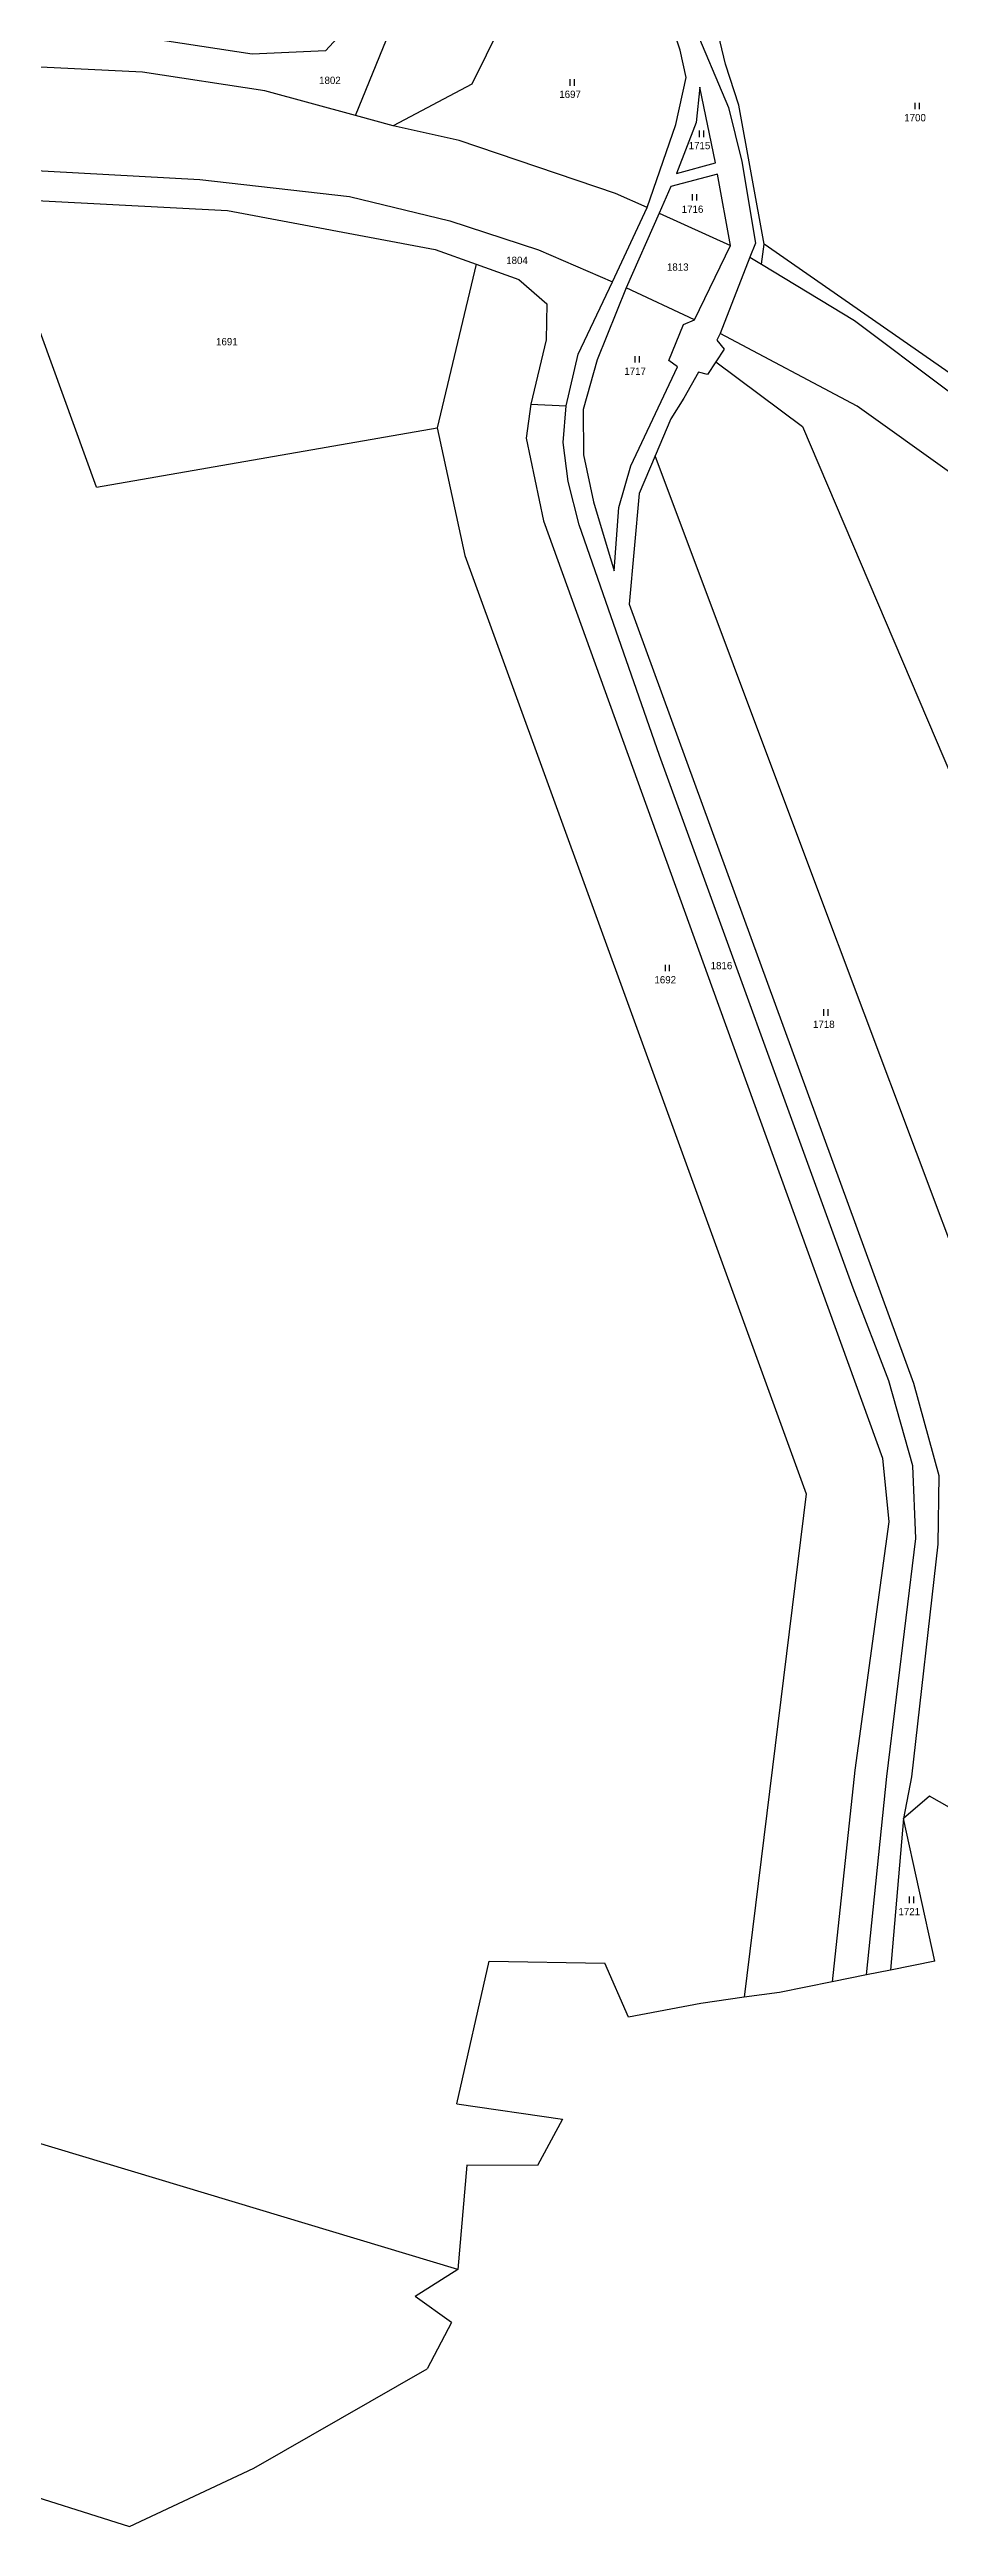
# Model space of a CAD drawing. Extents: x -820725 to -814908, y -1038210 to -1035296.
# Drawn here: x -817294 to -817086, y -1038125 to -1037547 of the extents above; entities that cross this region are included whole.
import ezdxf
from ezdxf.enums import TextEntityAlignment as Align

# ---------------------------------------------------------------- set-up
doc = ezdxf.new("R2010")
doc.units = 0
doc.header["$MEASUREMENT"] = 0
doc.linetypes.add('0_206_2', pattern=[0])
for name, color, linetype in [('18', 1, 'CONTINUOUS'), ('20602', 1, 'CONTINUOUS'), ('21900', 1, 'CONTINUOUS'), ('306', 1, 'CONTINUOUS')]:
    doc.layers.add(name, color=color, linetype=linetype)

# ---------------------------------------------------------------- blocks, each defined once
blk = doc.blocks.new('3_06$2')
at = {"layer": '306', "color": 255, "linetype": 'Continuous'}
for p, q in [((-0.51, 0), (-0.51, 1.5)), ((0.49, 0), (0.49, 1.5))]:
    blk.add_line(p, q, dxfattribs=at)

msp = doc.modelspace()

# ---------------------------------------------------------------- linework, layer by layer
at = {"layer": '20602', "color": 3, "linetype": '0_206_2'}
for p, q in [((-817088.17, -1037954.81), (-817094.24, -1037960.04)), ((-817081.17, -1037958.73), (-817088.17, -1037954.81)), ((-817086.95, -1037993.34), (-817094.24, -1037960.04)), ((-817198.49, -1038026.61), (-817190.95, -1037993.36)), ((-817190.95, -1037993.36), (-817163.89, -1037993.78)), ((-817158.39, -1038006.4), (-817163.89, -1037993.78)), ((-817102.84, -1037996.54), (-817110.88, -1037998.15)), ((-817097.26, -1037995.42), (-817102.84, -1037996.54)), ((-817086.95, -1037993.34), (-817097.26, -1037995.42)), ((-817141.56, -1038003.19), (-817158.39, -1038006.4)), ((-817131.38, -1038001.77), (-817141.56, -1038003.19)), ((-817123.18, -1038000.63), (-817131.38, -1038001.77)), ((-817110.88, -1037998.15), (-817123.18, -1038000.63)), ((-817198.49, -1038026.61), (-817173.79, -1038030.22)), ((-817173.79, -1038030.22), (-817179.67, -1038041.06)), ((-817196.17, -1038040.96), (-817198.22, -1038065.35)), ((-817179.67, -1038041.06), (-817196.17, -1038040.96)), ((-817198.22, -1038065.35), (-817208.18, -1038071.67)), ((-817199.74, -1038077.72), (-817208.18, -1038071.67)), ((-817199.74, -1038077.72), (-817205.38, -1038088.52)), ((-817245.86, -1038111.74), (-817205.38, -1038088.52)), ((-817274.86, -1038125.34), (-817245.86, -1038111.74)), ((-817304.32, -1038115.97), (-817274.86, -1038125.34))]:
    msp.add_line(p, q, dxfattribs=at)
at = {"layer": '21900', "color": 3, "linetype": 'Continuous'}
for p, q in [((-817213.33, -1037564.7), (-817222.08, -1037562.32)), ((-817282.53, -1037649.12), (-817307.07, -1037581.59)), ((-817162.16, -1037601.13), (-817154.07, -1037583.81)), ((-817151.26, -1037585.12), (-817158.92, -1037602.53)), ((-817151.26, -1037585.12), (-817134.58, -1037592.64)), ((-817127.38, -1037596.99), (-817126.71, -1037592.35)), ((-817193.96, -1037597.03), (-817203.07, -1037635.21)), ((-817142.97, -1037610.03), (-817134.58, -1037592.64)), ((-817130.09, -1037595.36), (-817137.02, -1037613.19)), ((-817130.09, -1037595.36), (-817127.38, -1037596.99)), ((-817142.97, -1037610.03), (-817158.92, -1037602.53)), ((-817181.19, -1037629.74), (-817172.94, -1037630.12)), ((-817282.53, -1037649.12), (-817203.07, -1037635.21)), ((-817094.24, -1037960.04), (-817097.26, -1037995.42))]:
    msp.add_line(p, q, dxfattribs=at)
for points in [[(-817126.71, -1037592.35), (-817132.67, -1037559.92), (-817135.74, -1037550.28), (-817142.96, -1037520.29), (-817152.96, -1037487.29), (-817172.28, -1037439.33), (-817177.88, -1037426.67), (-817184.95, -1037415.34)], [(-817210.65, -1037439.53), (-817221.4, -1037455.21), (-817225.49, -1037464.66), (-817226.42, -1037476.73), (-817216.06, -1037516.06), (-817215.01, -1037525.43), (-817217.16, -1037534.13), (-817229.14, -1037547.22), (-817246.24, -1037548), (-817274.29, -1037543.67), (-817308.28, -1037541.5), (-817343.33, -1037542.27), (-817356.51, -1037541.22), (-817363.68, -1037535.8)], [(-817222.08, -1037562.32), (-817211.58, -1037536.55), (-817208.93, -1037525.83), (-817210.09, -1037515.39), (-817220.28, -1037475.17), (-817219.59, -1037466.13), (-817215.52, -1037458.7), (-817202.43, -1037462.15)], [(-817159.14, -1037491.38), (-817143.51, -1037540.33), (-817135.05, -1037560.44), (-817131.93, -1037573.08), (-817128.77, -1037592.11), (-817130.09, -1037595.36)], [(-817144.92, -1037553.41), (-817146.34, -1037547.03), (-817150.01, -1037536)], [(-817188.26, -1037541.47), (-817195, -1037555), (-817213.33, -1037564.7)], [(-817222.08, -1037562.32), (-817243.3, -1037556.54), (-817271.85, -1037552.15), (-817319.55, -1037549.86), (-817365.73, -1037553.67)], [(-817154.07, -1037583.81), (-817147.33, -1037564.37), (-817144.92, -1037553.41)], [(-817141.79, -1037555.67), (-817142.63, -1037563.94), (-817147.24, -1037575.84), (-817138.12, -1037573.34), (-817141.79, -1037555.67)], [(-817154.07, -1037583.81), (-817161.44, -1037580.5), (-817197.95, -1037568.15), (-817213.33, -1037564.7)], [(-817666.77, -1037687.96), (-817642.88, -1037693.94), (-817625.16, -1037694.03), (-817609.81, -1037683.21), (-817520.42, -1037644.92), (-817469.26, -1037614.13), (-817418.17, -1037594.2), (-817401.1, -1037588.65), (-817402.7, -1037584.45), (-817362.77, -1037576.1), (-817322.23, -1037573.71), (-817258.46, -1037577.28), (-817223.54, -1037581.2), (-817200.09, -1037586.88), (-817179.39, -1037593.71), (-817162.16, -1037601.13)], [(-817134.58, -1037592.64), (-817137.63, -1037576.01), (-817148.55, -1037578.88), (-817151.26, -1037585.12)], [(-817307.07, -1037581.59), (-817251.99, -1037584.49), (-817203.56, -1037593.56), (-817193.96, -1037597.03)], [(-816990.43, -1037704.15), (-816999.76, -1037691.29), (-817016.61, -1037672.2), (-817053.71, -1037643.2), (-817126.71, -1037592.35)], [(-817193.96, -1037597.03), (-817183.99, -1037600.63), (-817177.5, -1037606.31), (-817177.6, -1037614.73), (-817181.19, -1037629.74)], [(-817127.38, -1037596.99), (-817105.63, -1037610.14), (-817062.54, -1037642.57), (-817036.66, -1037666.84), (-817004.69, -1037700.67), (-816976.77, -1037743.03), (-816962.06, -1037769.34), (-816950.99, -1037795.05), (-816933.79, -1037842.72)], [(-817172.94, -1037630.12), (-817170.16, -1037618.03), (-817162.16, -1037601.13)], [(-817158.92, -1037602.53), (-817165.73, -1037619.34), (-817169.01, -1037630.98), (-817168.92, -1037641.57), (-817166.57, -1037652.56), (-817161.77, -1037668.62), (-817160.66, -1037653.83), (-817157.84, -1037644.15), (-817146.96, -1037621.01), (-817148.97, -1037619.5), (-817145.57, -1037611.08), (-817142.97, -1037610.03)], [(-817137.02, -1037613.19), (-817137.77, -1037614.77), (-817136.09, -1037616.88), (-817138.05, -1037619.84)], [(-816976.19, -1037850.4), (-816974.66, -1037846.78), (-816950.73, -1037835.81), (-816959.71, -1037805.32), (-816973.91, -1037776.77), (-816996.48, -1037738.95), (-817016.51, -1037711.59), (-817024.65, -1037700.89), (-817061.43, -1037661.43), (-817105, -1037630.2), (-817137.02, -1037613.19)], [(-817138.05, -1037619.84), (-817139.98, -1037622.76), (-817142.09, -1037622.23), (-817145.46, -1037628.32), (-817148.49, -1037633.12), (-817152.18, -1037641.77)], [(-817138.05, -1037619.84), (-817117.77, -1037634.9), (-817067.31, -1037753.52), (-817016.85, -1037872.14)], [(-817181.19, -1037629.74), (-817182.29, -1037637.62), (-817178.25, -1037656.95), (-817138.71, -1037766.42), (-817099.16, -1037875.89), (-817097.67, -1037890.73), (-817105.58, -1037948.69), (-817110.88, -1037998.15)], [(-817102.84, -1037996.54), (-817098.12, -1037950.2), (-817091.32, -1037894.65), (-817092.04, -1037877.64), (-817097.63, -1037857.79), (-817105.95, -1037836.16), (-817151.19, -1037711.73), (-817163.06, -1037677.56), (-817169.95, -1037657.86), (-817172.52, -1037647.76), (-817173.69, -1037638.69), (-817172.94, -1037630.12)], [(-817203.07, -1037635.21), (-817196.59, -1037665.05), (-817156.77, -1037774.61), (-817116.96, -1037884.16), (-817131.38, -1038001.77)], [(-817152.18, -1037641.77), (-817155.94, -1037650.59), (-817158.26, -1037676.45), (-817091.86, -1037858.36), (-817085.96, -1037879.91), (-817086.24, -1037895.95), (-817092.33, -1037950.25), (-817094.24, -1037960.04)], [(-817076.31, -1037957.8), (-817068, -1037883), (-817071, -1037867), (-817079, -1037837), (-817115.59, -1037739.39), (-817152.18, -1037641.77)], [(-817198.22, -1038065.35), (-817350.65, -1038019.38), (-817503.08, -1037973.41), (-817655.51, -1037927.43)]]:
    msp.add_lwpolyline(points, dxfattribs=at)

# ---------------------------------------------------------------- block references
at = {"layer": '306', "color": 0, "linetype": 'ByBlock'}
for p in [(-817171.5, -1037555.35), (-817090.99, -1037560.81), (-817141.3, -1037567.33), (-817142.92, -1037582.19), (-817156.33, -1037620.02), (-817149.29, -1037762.14), (-817112.28, -1037772.54), (-817092.34, -1037979.76)]:
    msp.add_blockref('3_06$2', p, dxfattribs=at)

# ---------------------------------------------------------------- texts
at = {"layer": '18', "color": 255, "linetype": 'Continuous'}
for s, p in [('1802', (-817228.09, -1037554.09)), ('1697', (-817172.04, -1037557.35)), ('1700', (-817091.53, -1037562.81)), ('1715', (-817141.84, -1037569.33)), ('1716', (-817143.46, -1037584.19)), ('1804', (-817184.42, -1037596.13)), ('1813', (-817146.91, -1037597.7)), ('1691', (-817252.14, -1037615.12)), ('1717', (-817156.86, -1037622.02)), ('1816', (-817136.71, -1037760.83)), ('1692', (-817149.83, -1037764.14)), ('1718', (-817112.82, -1037774.54)), ('1721', (-817092.88, -1037981.76))]:
    msp.add_text(s, height=1.7, dxfattribs=at).set_placement(p, align=Align.MIDDLE_CENTER)

doc.saveas('drawing.dxf')
